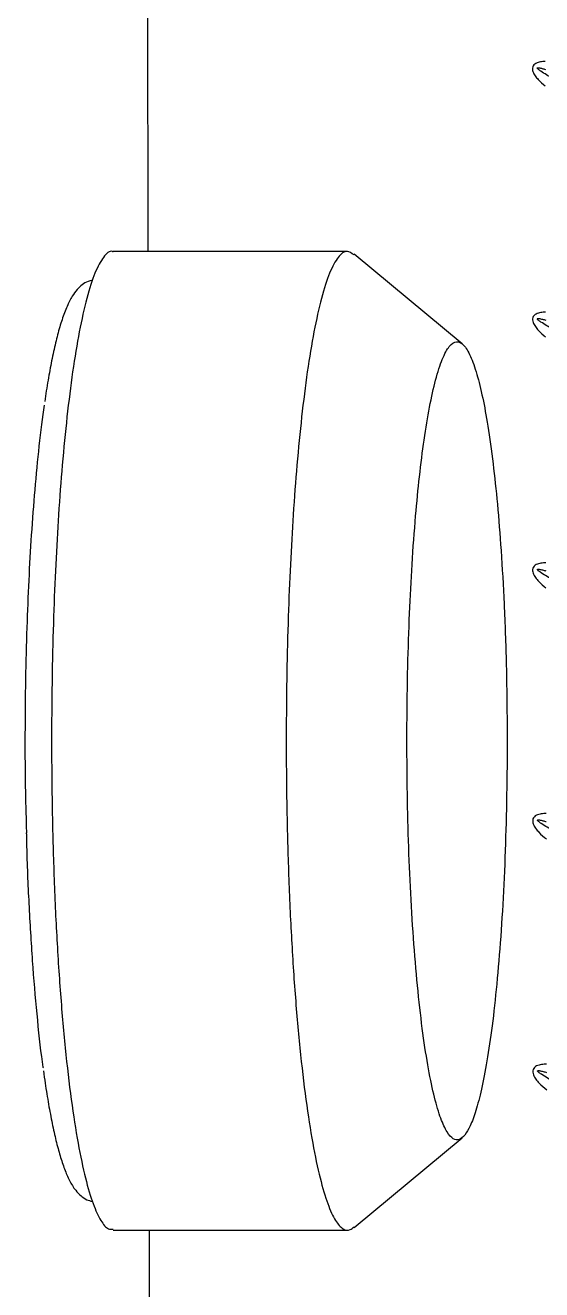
# Model space of a CAD drawing. Extents: x 412 to 492, y 622 to 766.
# Drawn here: x 434.94 to 437.51, y 679.23 to 685.54 of the extents above; entities that cross this region are included whole.
import ezdxf

# ---------------------------------------------------------------- set-up
doc = ezdxf.new("R2010")
doc.units = 0
doc.header["$MEASUREMENT"] = 0
doc.layers.add('1', color=4, linetype='Continuous')
doc.layers.add('GEOMETRY', color=4, linetype='Continuous', lineweight=25)

# ---------------------------------------------------------------- blocks, each defined once
blk = doc.blocks.new('2024 Beam 220V LL')
at = {"layer": 'GEOMETRY'}
for p, q in [((23.5936, 43.2542), (23.5958, 41.6497)), ((23.5936, 43.2542), (23.5958, 41.6497)), ((24.5925, 41.6497), (23.4219, 41.6497)), ((25.1641, 41.189), (24.6243, 41.6365)), ((22.9869, 38.8736), (22.9871, 38.8655)), ((24.6243, 36.7828), (25.1641, 37.2304)), ((23.4219, 36.7697), (24.5925, 36.7697)), ((23.6018, 36.7697), (23.6051, 35.432)), ((23.6018, 36.7697), (23.6051, 35.432))]:
    blk.add_line(p, q, dxfattribs=at)
for points, knots in [([(25.5782, 42.5969), (25.5703, 42.5968), (25.5623, 42.5962), (25.5466, 42.5935), (25.5388, 42.5914), (25.5281, 42.5857), (25.5249, 42.5834), (25.5193, 42.5776), (25.5171, 42.5742), (25.5146, 42.5665), (25.5143, 42.5624), (25.5149, 42.5544), (25.5158, 42.5505), (25.5197, 42.5393), (25.5238, 42.5323), (25.5328, 42.5192), (25.5378, 42.5131), (25.554, 42.4956), (25.5659, 42.485), (25.5784, 42.4752)], [0, 0, 0, 0, 0.125, 0.125, 0.25, 0.25, 0.3125, 0.3125, 0.375, 0.375, 0.4375, 0.4375, 0.5, 0.5, 0.625, 0.625, 0.75, 0.75, 1, 1, 1, 1]), ([(25.6133, 42.5137), (25.6035, 42.5193), (25.5939, 42.5249), (25.5747, 42.5364), (25.5651, 42.5422), (25.5512, 42.5516), (25.5466, 42.5548), (25.5414, 42.5594), (25.5403, 42.5604), (25.539, 42.562), (25.5386, 42.5626), (25.538, 42.5639), (25.5379, 42.5647), (25.539, 42.5656), (25.5397, 42.5658), (25.5411, 42.566), (25.5418, 42.566), (25.5439, 42.5659), (25.5452, 42.5658), (25.5521, 42.5649), (25.5575, 42.5636), (25.5682, 42.5609), (25.5735, 42.5594), (25.5788, 42.5579)], [0, 0, 0, 0, 0.25, 0.25, 0.5, 0.5, 0.625, 0.625, 0.65625, 0.65625, 0.671875, 0.671875, 0.6875, 0.6875, 0.703125, 0.703125, 0.71875, 0.71875, 0.75, 0.75, 0.875, 0.875, 1, 1, 1, 1]), ([(23.4219, 41.6479), (23.4207, 41.6485), (23.405, 41.6567), (23.3744, 41.6254), (23.3314, 41.5506), (23.2907, 41.4237), (23.2534, 41.2571), (23.2203, 41.057), (23.1919, 40.8325), (23.1685, 40.5922), (23.1498, 40.3443), (23.1354, 40.0908), (23.1247, 39.8261), (23.1176, 39.5428), (23.1146, 39.2393), (23.1167, 38.9212), (23.1243, 38.5959), (23.1378, 38.2726), (23.1574, 37.9615), (23.1825, 37.6729), (23.2126, 37.416), (23.2466, 37.1982), (23.2834, 37.0243), (23.3217, 36.8957), (23.3603, 36.8136), (23.3938, 36.7728), (23.4142, 36.7734), (23.4219, 36.7736)], [0, 0, 0, 0, 0.003448, 0.049307, 0.095166, 0.140555, 0.185031, 0.228205, 0.269758, 0.309445, 0.347105, 0.382646, 0.418187, 0.455847, 0.495535, 0.537087, 0.580261, 0.624737, 0.670126, 0.715985, 0.761845, 0.807233, 0.85171, 0.894884, 0.936436, 0.976124, 1, 1, 1, 1]), ([(24.6242, 41.6326), (24.6126, 41.6408), (24.5862, 41.6592), (24.5451, 41.6279), (24.5021, 41.55), (24.4614, 41.4238), (24.4241, 41.2571), (24.391, 41.057), (24.3626, 40.8325), (24.3391, 40.5922), (24.3205, 40.3443), (24.3061, 40.0908), (24.2953, 39.8261), (24.2882, 39.5428), (24.2853, 39.2393), (24.2873, 38.9212), (24.295, 38.5959), (24.3085, 38.2726), (24.328, 37.9615), (24.3532, 37.6729), (24.3832, 37.416), (24.4173, 37.1982), (24.4541, 37.0242), (24.4924, 36.8961), (24.531, 36.8123), (24.5688, 36.772), (24.5999, 36.7641), (24.6181, 36.7809), (24.6242, 36.7865)], [0, 0, 0, 0, 0.034213, 0.077231, 0.120248, 0.162825, 0.204545, 0.245044, 0.284022, 0.321251, 0.356577, 0.389916, 0.423254, 0.458581, 0.495809, 0.534787, 0.575286, 0.617007, 0.659583, 0.702601, 0.745618, 0.788195, 0.829915, 0.870414, 0.909392, 0.946621, 0.981947, 1, 1, 1, 1]), ([(23.3202, 41.5062), (23.3123, 41.5046), (23.292, 41.5006), (23.2657, 41.4831), (23.2399, 41.4585), (23.2156, 41.4239), (23.1913, 41.3761), (23.1675, 41.3129), (23.1453, 41.2373), (23.1251, 41.1529), (23.1065, 41.0588), (23.0919, 40.9752), (23.084, 40.9196), (23.0815, 40.9018)], [0, 0, 0, 0, 0.041211, 0.105265, 0.176373, 0.263529, 0.375134, 0.498219, 0.61508, 0.728006, 0.838889, 0.948622, 1, 1, 1, 1]), ([(25.58, 41.347), (25.5719, 41.3469), (25.5637, 41.3464), (25.5477, 41.3438), (25.5397, 41.3417), (25.5288, 41.336), (25.5254, 41.3337), (25.5197, 41.3278), (25.5175, 41.3243), (25.5148, 41.3164), (25.5144, 41.3123), (25.5151, 41.3041), (25.516, 41.3002), (25.5187, 41.2925), (25.5205, 41.2888), (25.5244, 41.2817), (25.5265, 41.2782), (25.5334, 41.2683), (25.5387, 41.262), (25.5552, 41.2442), (25.5674, 41.2335), (25.5801, 41.2235)], [0, 0, 0, 0, 0.125, 0.125, 0.25, 0.25, 0.3125, 0.3125, 0.375, 0.375, 0.4375, 0.4375, 0.5, 0.5, 0.5625, 0.5625, 0.625, 0.625, 0.75, 0.75, 1, 1, 1, 1]), ([(25.6153, 41.2626), (25.6054, 41.2682), (25.5956, 41.2739), (25.576, 41.2855), (25.5664, 41.2915), (25.5522, 41.301), (25.5475, 41.3042), (25.5422, 41.3089), (25.5411, 41.3098), (25.5397, 41.3114), (25.5392, 41.312), (25.5385, 41.3133), (25.5382, 41.3141), (25.5389, 41.3153), (25.5397, 41.3155), (25.5412, 41.3158), (25.5419, 41.3158), (25.544, 41.3158), (25.5455, 41.3157), (25.5526, 41.3147), (25.5582, 41.3134), (25.5693, 41.3106), (25.5748, 41.3091), (25.5804, 41.3075)], [0, 0, 0, 0, 0.25, 0.25, 0.5, 0.5, 0.625, 0.625, 0.65625, 0.65625, 0.671875, 0.671875, 0.6875, 0.6875, 0.703125, 0.703125, 0.71875, 0.71875, 0.75, 0.75, 0.875, 0.875, 1, 1, 1, 1]), ([(25.1767, 37.2435), (25.1859, 37.2573), (25.2047, 37.2857), (25.2327, 37.3626), (25.2608, 37.4695), (25.2882, 37.6109), (25.314, 37.7863), (25.3371, 37.9943), (25.3567, 38.2309), (25.3721, 38.49), (25.3826, 38.764), (25.388, 39.0443), (25.3885, 39.3222), (25.384, 39.6067), (25.3741, 39.8881), (25.359, 40.1557), (25.3403, 40.3903), (25.3181, 40.5995), (25.2934, 40.7768), (25.2661, 40.9255), (25.237, 41.0437), (25.2051, 41.1336), (25.1709, 41.1892), (25.1353, 41.2064), (25.0995, 41.1826), (25.0644, 41.1182), (25.0312, 41.0155), (25.0008, 40.8795), (24.9738, 40.7163), (24.9506, 40.5332), (24.9303, 40.3253), (24.9136, 40.0963), (24.9005, 39.8433), (24.8916, 39.5745), (24.8875, 39.2829), (24.8889, 38.9909), (24.8955, 38.7091), (24.9065, 38.4454), (24.9224, 38.1917), (24.9429, 37.9563), (24.9675, 37.7468), (24.9952, 37.5692), (25.0253, 37.4273), (25.0565, 37.3227), (25.088, 37.2546), (25.1189, 37.221), (25.1485, 37.2158), (25.1675, 37.2344), (25.1767, 37.2435)], [0, 0, 0, 0, 0.017771, 0.036602, 0.056447, 0.077224, 0.098812, 0.121051, 0.143746, 0.166677, 0.189607, 0.212303, 0.234542, 0.25613, 0.280946, 0.304395, 0.326354, 0.34746, 0.369925, 0.38977, 0.410547, 0.432135, 0.454374, 0.477069, 0.5, 0.522931, 0.545626, 0.567865, 0.589453, 0.61023, 0.630075, 0.65254, 0.673646, 0.695605, 0.719054, 0.74387, 0.765458, 0.787697, 0.810393, 0.833323, 0.856254, 0.878949, 0.901188, 0.922776, 0.943553, 0.963398, 0.982229, 1, 1, 1, 1]), ([(22.988, 38.8761), (22.9874, 38.9013), (22.9844, 39.0211), (22.9838, 39.237), (22.9862, 39.5127), (22.9928, 39.7705), (23.0025, 40.0114), (23.0156, 40.2419), (23.0325, 40.4681), (23.0542, 40.6839), (23.0703, 40.825), (23.08, 40.8835), (23.0801, 40.8838)], [0, 0, 0, 0, 0.034467, 0.164283, 0.288274, 0.40593, 0.516965, 0.628, 0.745656, 0.869648, 0.999464, 1, 1, 1, 1]), ([(25.5817, 40.097), (25.5735, 40.097), (25.5651, 40.0965), (25.5488, 40.0939), (25.5406, 40.0918), (25.5295, 40.0861), (25.526, 40.0837), (25.5202, 40.0778), (25.5179, 40.0742), (25.5152, 40.0662), (25.5148, 40.062), (25.5155, 40.0537), (25.5165, 40.0497), (25.5207, 40.0379), (25.5248, 40.0308), (25.5343, 40.0172), (25.5397, 40.0109), (25.5565, 39.9929), (25.5689, 39.9821), (25.5819, 39.9719)], [0, 0, 0, 0, 0.125, 0.125, 0.25, 0.25, 0.3125, 0.3125, 0.375, 0.375, 0.4375, 0.4375, 0.5, 0.5, 0.625, 0.625, 0.75, 0.75, 1, 1, 1, 1]), ([(25.6172, 40.0115), (25.6071, 40.0172), (25.5971, 40.023), (25.5772, 40.0349), (25.5673, 40.0409), (25.5529, 40.0507), (25.5481, 40.054), (25.5426, 40.0587), (25.5416, 40.0597), (25.5401, 40.0614), (25.5397, 40.0619), (25.539, 40.0632), (25.5388, 40.0641), (25.5398, 40.0652), (25.5406, 40.0654), (25.542, 40.0656), (25.5428, 40.0656), (25.545, 40.0656), (25.5464, 40.0654), (25.5536, 40.0644), (25.5593, 40.0631), (25.5707, 40.0602), (25.5763, 40.0586), (25.5819, 40.057)], [0, 0, 0, 0, 0.25, 0.25, 0.5, 0.5, 0.625, 0.625, 0.65625, 0.65625, 0.671875, 0.671875, 0.6875, 0.6875, 0.703125, 0.703125, 0.71875, 0.71875, 0.75, 0.75, 0.875, 0.875, 1, 1, 1, 1]), ([(22.9871, 38.8655), (22.9876, 38.8366), (22.9884, 38.7972), (22.9896, 38.7585), (22.9899, 38.7483)], [0, 0, 0, 0, 0.7354443, 1, 1, 1, 1]), ([(25.5835, 38.847), (25.5751, 38.847), (25.5666, 38.8465), (25.55, 38.844), (25.5417, 38.8419), (25.5303, 38.8361), (25.5268, 38.8338), (25.5208, 38.8278), (25.5185, 38.8241), (25.5157, 38.8161), (25.5153, 38.8117), (25.516, 38.8033), (25.517, 38.7992), (25.5213, 38.7872), (25.5255, 38.78), (25.5352, 38.7663), (25.5407, 38.7598), (25.5578, 38.7416), (25.5704, 38.7307), (25.5837, 38.7204)], [0, 0, 0, 0, 0.125, 0.125, 0.25, 0.25, 0.3125, 0.3125, 0.375, 0.375, 0.4375, 0.4375, 0.5, 0.5, 0.625, 0.625, 0.75, 0.75, 1, 1, 1, 1]), ([(25.6192, 38.7604), (25.6089, 38.7662), (25.5986, 38.7721), (25.5782, 38.7843), (25.5681, 38.7905), (25.5534, 38.8005), (25.5485, 38.8038), (25.5429, 38.8088), (25.5418, 38.8098), (25.5404, 38.8115), (25.54, 38.8121), (25.5396, 38.8132), (25.5396, 38.8136), (25.5398, 38.8143), (25.5401, 38.8146), (25.5411, 38.8152), (25.5418, 38.8153), (25.5433, 38.8154), (25.544, 38.8154), (25.5463, 38.8153), (25.5477, 38.8151), (25.555, 38.814), (25.5608, 38.8126), (25.5722, 38.8098), (25.5779, 38.8082), (25.5836, 38.8065)], [0, 0, 0, 0, 0.25, 0.25, 0.5, 0.5, 0.625, 0.625, 0.65625, 0.65625, 0.671875, 0.671875, 0.679687, 0.679687, 0.6875, 0.6875, 0.703125, 0.703125, 0.71875, 0.71875, 0.75, 0.75, 0.875, 0.875, 1, 1, 1, 1]), ([(23.0742, 37.578), (23.0739, 37.5795), (23.0633, 37.6476), (23.0456, 37.8141), (23.0223, 38.0733), (23.005, 38.3576), (22.9945, 38.5854), (22.9916, 38.7191), (22.9909, 38.7508)], [0, 0, 0, 0, 0.005323, 0.23872, 0.472116, 0.703118, 0.929477, 1, 1, 1, 1]), ([(25.5853, 37.5969), (25.5767, 37.5969), (25.5681, 37.5965), (25.5513, 37.594), (25.5428, 37.5919), (25.5312, 37.5861), (25.5277, 37.5837), (25.5215, 37.5777), (25.5191, 37.574), (25.5163, 37.5658), (25.5159, 37.5615), (25.5166, 37.5529), (25.5176, 37.5487), (25.522, 37.5366), (25.5263, 37.5293), (25.5362, 37.5153), (25.5417, 37.5088), (25.5592, 37.4904), (25.5719, 37.4793), (25.5854, 37.4689)], [0, 0, 0, 0, 0.125, 0.125, 0.25, 0.25, 0.3125, 0.3125, 0.375, 0.375, 0.4375, 0.4375, 0.5, 0.5, 0.625, 0.625, 0.75, 0.75, 1, 1, 1, 1]), ([(23.0749, 37.5642), (23.0777, 37.5433), (23.0857, 37.4839), (23.1001, 37.3959), (23.1181, 37.2999), (23.1372, 37.2142), (23.1576, 37.1383), (23.1797, 37.0722), (23.2044, 37.0151), (23.2303, 36.9721), (23.2593, 36.9413), (23.2874, 36.921), (23.3096, 36.9153), (23.3191, 36.9128)], [0, 0, 0, 0, 0.056186, 0.160263, 0.264746, 0.369839, 0.475902, 0.583594, 0.694218, 0.810265, 0.886852, 0.951421, 1, 1, 1, 1]), ([(25.6212, 37.5093), (25.6106, 37.5152), (25.6002, 37.5213), (25.5794, 37.5337), (25.5691, 37.54), (25.5541, 37.5501), (25.5491, 37.5535), (25.5435, 37.5586), (25.5424, 37.5596), (25.541, 37.5614), (25.5405, 37.5621), (25.5403, 37.5632), (25.5403, 37.5636), (25.5407, 37.5643), (25.541, 37.5645), (25.5421, 37.5649), (25.5428, 37.565), (25.5443, 37.5651), (25.5451, 37.5651), (25.5473, 37.565), (25.5488, 37.5648), (25.5562, 37.5637), (25.5621, 37.5623), (25.5737, 37.5593), (25.5795, 37.5577), (25.5853, 37.556)], [0, 0, 0, 0, 0.25, 0.25, 0.5, 0.5, 0.625, 0.625, 0.65625, 0.65625, 0.671875, 0.671875, 0.679688, 0.679688, 0.6875, 0.6875, 0.703125, 0.703125, 0.71875, 0.71875, 0.75, 0.75, 0.875, 0.875, 1, 1, 1, 1])]:
    blk.add_open_spline(points, degree=3, knots=knots, dxfattribs=at)

msp = doc.modelspace()

# ---------------------------------------------------------------- block references
at = {"layer": '1'}
msp.add_blockref('2024 Beam 220V LL', (411.9528, 642.7586), dxfattribs=at)

doc.saveas('drawing.dxf')
